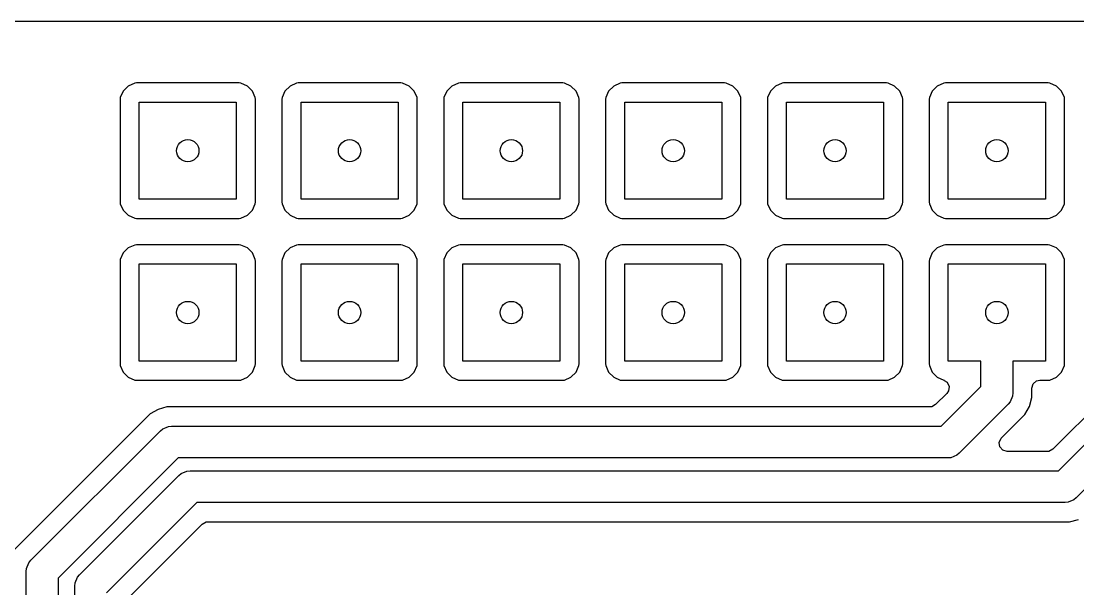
# Model space of a CAD drawing. Extents: x 4.84 to 7.21, y -4.81 to -3.25.
# Drawn here: x 5.173 to 5.826, y -3.599 to -3.248 of the extents above; entities that cross this region are included whole.
import ezdxf

# ---------------------------------------------------------------- set-up
doc = ezdxf.new("R2010")
doc.units = 0
doc.header["$MEASUREMENT"] = 0
doc.layers.add('BLACK', color=7, linetype='CONTINUOUS')

msp = doc.modelspace()

# ---------------------------------------------------------------- linework, layer by layer
at = {"layer": 'BLACK', "linetype": 'CONTINUOUS'}
for p, q in [((4.85139, -3.24803), (7.2037, -3.24803)), ((5.23926, -3.28813), (5.23614, -3.29126)), ((5.24331, -3.28634), (5.23926, -3.28813)), ((5.2443, -3.28623), (5.24331, -3.28634)), ((5.24331, -3.28634), (5.24331, -3.28634)), ((5.30783, -3.28623), (5.2443, -3.28623)), ((5.2443, -3.28623), (5.2443, -3.28623)), ((5.30882, -3.28634), (5.30783, -3.28623)), ((5.31287, -3.28813), (5.30882, -3.28634)), ((5.30882, -3.28634), (5.30882, -3.28634)), ((5.31599, -3.29126), (5.31287, -3.28813)), ((5.31287, -3.28813), (5.31287, -3.28813)), ((5.33926, -3.28813), (5.33614, -3.29126)), ((5.34331, -3.28634), (5.33926, -3.28813)), ((5.3443, -3.28623), (5.34331, -3.28634)), ((5.34331, -3.28634), (5.34331, -3.28634)), ((5.40783, -3.28623), (5.3443, -3.28623)), ((5.3443, -3.28623), (5.3443, -3.28623)), ((5.40882, -3.28634), (5.40783, -3.28623)), ((5.41287, -3.28813), (5.40882, -3.28634)), ((5.40882, -3.28634), (5.40882, -3.28634)), ((5.41599, -3.29126), (5.41287, -3.28813)), ((5.41287, -3.28813), (5.41287, -3.28813)), ((5.43926, -3.28813), (5.43614, -3.29126)), ((5.44331, -3.28634), (5.43926, -3.28813)), ((5.4443, -3.28623), (5.44331, -3.28634)), ((5.44331, -3.28634), (5.44331, -3.28634)), ((5.50783, -3.28623), (5.4443, -3.28623)), ((5.4443, -3.28623), (5.4443, -3.28623)), ((5.50882, -3.28634), (5.50783, -3.28623)), ((5.51287, -3.28813), (5.50882, -3.28634)), ((5.50882, -3.28634), (5.50882, -3.28634)), ((5.51599, -3.29126), (5.51287, -3.28813)), ((5.51287, -3.28813), (5.51287, -3.28813)), ((5.53926, -3.28813), (5.53614, -3.29126)), ((5.54331, -3.28634), (5.53926, -3.28813)), ((5.5443, -3.28623), (5.54331, -3.28634)), ((5.54331, -3.28634), (5.54331, -3.28634)), ((5.60783, -3.28623), (5.5443, -3.28623)), ((5.5443, -3.28623), (5.5443, -3.28623)), ((5.60882, -3.28634), (5.60783, -3.28623)), ((5.61287, -3.28813), (5.60882, -3.28634)), ((5.60882, -3.28634), (5.60882, -3.28634)), ((5.61599, -3.29126), (5.61287, -3.28813)), ((5.61287, -3.28813), (5.61287, -3.28813)), ((5.63926, -3.28813), (5.63614, -3.29126)), ((5.64331, -3.28634), (5.63926, -3.28813)), ((5.6443, -3.28623), (5.64331, -3.28634)), ((5.64331, -3.28634), (5.64331, -3.28634)), ((5.70783, -3.28623), (5.6443, -3.28623)), ((5.6443, -3.28623), (5.6443, -3.28623)), ((5.70882, -3.28634), (5.70783, -3.28623)), ((5.71287, -3.28813), (5.70882, -3.28634)), ((5.70882, -3.28634), (5.70882, -3.28634)), ((5.71599, -3.29126), (5.71287, -3.28813)), ((5.71287, -3.28813), (5.71287, -3.28813)), ((5.73926, -3.28813), (5.73614, -3.29126)), ((5.74331, -3.28634), (5.73926, -3.28813)), ((5.7443, -3.28623), (5.74331, -3.28634)), ((5.74331, -3.28634), (5.74331, -3.28634)), ((5.80783, -3.28623), (5.7443, -3.28623)), ((5.7443, -3.28623), (5.7443, -3.28623)), ((5.80882, -3.28634), (5.80783, -3.28623)), ((5.81287, -3.28813), (5.80882, -3.28634)), ((5.80882, -3.28634), (5.80882, -3.28634)), ((5.81599, -3.29126), (5.81287, -3.28813)), ((5.81287, -3.28813), (5.81287, -3.28813)), ((5.23435, -3.2953), (5.23423, -3.29629)), ((5.23423, -3.29629), (5.23423, -3.35982)), ((5.23614, -3.29126), (5.23435, -3.2953)), ((5.23614, -3.29126), (5.23614, -3.29126)), ((5.31778, -3.2953), (5.31599, -3.29126)), ((5.31599, -3.29126), (5.31599, -3.29126)), ((5.3179, -3.29629), (5.31778, -3.2953)), ((5.3179, -3.35982), (5.3179, -3.29629)), ((5.3179, -3.29629), (5.3179, -3.29629)), ((5.33435, -3.2953), (5.33423, -3.29629)), ((5.33423, -3.29629), (5.33423, -3.35982)), ((5.33614, -3.29126), (5.33435, -3.2953)), ((5.33614, -3.29126), (5.33614, -3.29126)), ((5.41778, -3.2953), (5.41599, -3.29126)), ((5.41599, -3.29126), (5.41599, -3.29126)), ((5.4179, -3.29629), (5.41778, -3.2953)), ((5.4179, -3.35982), (5.4179, -3.29629)), ((5.4179, -3.29629), (5.4179, -3.29629)), ((5.43435, -3.2953), (5.43423, -3.29629)), ((5.43423, -3.29629), (5.43423, -3.35982)), ((5.43614, -3.29126), (5.43435, -3.2953)), ((5.43614, -3.29126), (5.43614, -3.29126)), ((5.51778, -3.2953), (5.51599, -3.29126)), ((5.51599, -3.29126), (5.51599, -3.29126)), ((5.5179, -3.29629), (5.51778, -3.2953)), ((5.5179, -3.35982), (5.5179, -3.29629)), ((5.5179, -3.29629), (5.5179, -3.29629)), ((5.53435, -3.2953), (5.53423, -3.29629)), ((5.53423, -3.29629), (5.53423, -3.35982)), ((5.53614, -3.29126), (5.53435, -3.2953)), ((5.53614, -3.29126), (5.53614, -3.29126)), ((5.61778, -3.2953), (5.61599, -3.29126)), ((5.61599, -3.29126), (5.61599, -3.29126)), ((5.6179, -3.29629), (5.61778, -3.2953)), ((5.6179, -3.35982), (5.6179, -3.29629)), ((5.6179, -3.29629), (5.6179, -3.29629)), ((5.63435, -3.2953), (5.63423, -3.29629)), ((5.63423, -3.29629), (5.63423, -3.35982)), ((5.63614, -3.29126), (5.63435, -3.2953)), ((5.63614, -3.29126), (5.63614, -3.29126)), ((5.71778, -3.2953), (5.71599, -3.29126)), ((5.71599, -3.29126), (5.71599, -3.29126)), ((5.7179, -3.29629), (5.71778, -3.2953)), ((5.7179, -3.35982), (5.7179, -3.29629)), ((5.7179, -3.29629), (5.7179, -3.29629)), ((5.73435, -3.2953), (5.73423, -3.29629)), ((5.73423, -3.29629), (5.73423, -3.35982)), ((5.73614, -3.29126), (5.73435, -3.2953)), ((5.73614, -3.29126), (5.73614, -3.29126)), ((5.81778, -3.2953), (5.81599, -3.29126)), ((5.81599, -3.29126), (5.81599, -3.29126)), ((5.8179, -3.29629), (5.81778, -3.2953)), ((5.8179, -3.35982), (5.8179, -3.29629)), ((5.8179, -3.29629), (5.8179, -3.29629)), ((5.24606, -3.35806), (5.24606, -3.29806)), ((5.24606, -3.29806), (5.30606, -3.29806)), ((5.30606, -3.29806), (5.30606, -3.35806)), ((5.34606, -3.35806), (5.34606, -3.29806)), ((5.34606, -3.29806), (5.40606, -3.29806)), ((5.40606, -3.29806), (5.40606, -3.35806)), ((5.44606, -3.35806), (5.44606, -3.29806)), ((5.44606, -3.29806), (5.50606, -3.29806)), ((5.50606, -3.29806), (5.50606, -3.35806)), ((5.54606, -3.35806), (5.54606, -3.29806)), ((5.54606, -3.29806), (5.60606, -3.29806)), ((5.60606, -3.29806), (5.60606, -3.35806)), ((5.64606, -3.35806), (5.64606, -3.29806)), ((5.64606, -3.29806), (5.70606, -3.29806)), ((5.70606, -3.29806), (5.70606, -3.35806)), ((5.74606, -3.35806), (5.74606, -3.29806)), ((5.74606, -3.29806), (5.80606, -3.29806)), ((5.80606, -3.29806), (5.80606, -3.35806)), ((5.23423, -3.35982), (5.23423, -3.35982)), ((5.23423, -3.35982), (5.23435, -3.36081)), ((5.23435, -3.36081), (5.23435, -3.36081)), ((5.23435, -3.36081), (5.23614, -3.36486)), ((5.30606, -3.35806), (5.24606, -3.35806)), ((5.31599, -3.36486), (5.31778, -3.36081)), ((5.31778, -3.36081), (5.3179, -3.35982)), ((5.33423, -3.35982), (5.33423, -3.35982)), ((5.33423, -3.35982), (5.33435, -3.36081)), ((5.33435, -3.36081), (5.33435, -3.36081)), ((5.33435, -3.36081), (5.33614, -3.36486)), ((5.40606, -3.35806), (5.34606, -3.35806)), ((5.41599, -3.36486), (5.41778, -3.36081)), ((5.41778, -3.36081), (5.4179, -3.35982)), ((5.43423, -3.35982), (5.43423, -3.35982)), ((5.43423, -3.35982), (5.43435, -3.36081)), ((5.43435, -3.36081), (5.43435, -3.36081)), ((5.43435, -3.36081), (5.43614, -3.36486)), ((5.50606, -3.35806), (5.44606, -3.35806)), ((5.51599, -3.36486), (5.51778, -3.36081)), ((5.51778, -3.36081), (5.5179, -3.35982)), ((5.53423, -3.35982), (5.53423, -3.35982)), ((5.53423, -3.35982), (5.53435, -3.36081)), ((5.53435, -3.36081), (5.53435, -3.36081)), ((5.53435, -3.36081), (5.53614, -3.36486)), ((5.60606, -3.35806), (5.54606, -3.35806)), ((5.61599, -3.36486), (5.61778, -3.36081)), ((5.61778, -3.36081), (5.6179, -3.35982)), ((5.63423, -3.35982), (5.63423, -3.35982)), ((5.63423, -3.35982), (5.63435, -3.36081)), ((5.63435, -3.36081), (5.63435, -3.36081)), ((5.63435, -3.36081), (5.63614, -3.36486)), ((5.70606, -3.35806), (5.64606, -3.35806)), ((5.71599, -3.36486), (5.71778, -3.36081)), ((5.71778, -3.36081), (5.7179, -3.35982)), ((5.73423, -3.35982), (5.73423, -3.35982)), ((5.73423, -3.35982), (5.73435, -3.36081)), ((5.73435, -3.36081), (5.73435, -3.36081)), ((5.73435, -3.36081), (5.73614, -3.36486)), ((5.80606, -3.35806), (5.74606, -3.35806)), ((5.81599, -3.36486), (5.81778, -3.36081)), ((5.81778, -3.36081), (5.8179, -3.35982)), ((5.23614, -3.36486), (5.23926, -3.36799)), ((5.23926, -3.36799), (5.23926, -3.36799)), ((5.23926, -3.36799), (5.23926, -3.36799)), ((5.23926, -3.36799), (5.24331, -3.36977)), ((5.30882, -3.36977), (5.31287, -3.36799)), ((5.31287, -3.36799), (5.31599, -3.36486)), ((5.33614, -3.36486), (5.33926, -3.36799)), ((5.33926, -3.36799), (5.33926, -3.36799)), ((5.33926, -3.36799), (5.33926, -3.36799)), ((5.33926, -3.36799), (5.34331, -3.36977)), ((5.40882, -3.36977), (5.41287, -3.36799)), ((5.41287, -3.36799), (5.41599, -3.36486)), ((5.43614, -3.36486), (5.43926, -3.36799)), ((5.43926, -3.36799), (5.43926, -3.36799)), ((5.43926, -3.36799), (5.43926, -3.36799)), ((5.43926, -3.36799), (5.44331, -3.36977)), ((5.50882, -3.36977), (5.51287, -3.36799)), ((5.51287, -3.36799), (5.51599, -3.36486)), ((5.53614, -3.36486), (5.53926, -3.36799)), ((5.53926, -3.36799), (5.53926, -3.36799)), ((5.53926, -3.36799), (5.53926, -3.36799)), ((5.53926, -3.36799), (5.54331, -3.36977)), ((5.60882, -3.36977), (5.61287, -3.36799)), ((5.61287, -3.36799), (5.61599, -3.36486)), ((5.63614, -3.36486), (5.63926, -3.36799)), ((5.63926, -3.36799), (5.63926, -3.36799)), ((5.63926, -3.36799), (5.63926, -3.36799)), ((5.63926, -3.36799), (5.64331, -3.36977)), ((5.70882, -3.36977), (5.71287, -3.36799)), ((5.71287, -3.36799), (5.71599, -3.36486)), ((5.73614, -3.36486), (5.73926, -3.36799)), ((5.73926, -3.36799), (5.73926, -3.36799)), ((5.73926, -3.36799), (5.73926, -3.36799)), ((5.73926, -3.36799), (5.74331, -3.36977)), ((5.80882, -3.36977), (5.81287, -3.36799)), ((5.81287, -3.36799), (5.81599, -3.36486)), ((5.24331, -3.36977), (5.2443, -3.36989)), ((5.2443, -3.36989), (5.30783, -3.36989)), ((5.30783, -3.36989), (5.30882, -3.36977)), ((5.34331, -3.36977), (5.3443, -3.36989)), ((5.3443, -3.36989), (5.40783, -3.36989)), ((5.40783, -3.36989), (5.40882, -3.36977)), ((5.44331, -3.36977), (5.4443, -3.36989)), ((5.4443, -3.36989), (5.50783, -3.36989)), ((5.50783, -3.36989), (5.50882, -3.36977)), ((5.54331, -3.36977), (5.5443, -3.36989)), ((5.5443, -3.36989), (5.60783, -3.36989)), ((5.60783, -3.36989), (5.60882, -3.36977)), ((5.64331, -3.36977), (5.6443, -3.36989)), ((5.6443, -3.36989), (5.70783, -3.36989)), ((5.70783, -3.36989), (5.70882, -3.36977)), ((5.74331, -3.36977), (5.7443, -3.36989)), ((5.7443, -3.36989), (5.80783, -3.36989)), ((5.80783, -3.36989), (5.80882, -3.36977)), ((5.23926, -3.38813), (5.23614, -3.39126)), ((5.24331, -3.38634), (5.23926, -3.38813)), ((5.2443, -3.38623), (5.24331, -3.38634)), ((5.24331, -3.38634), (5.24331, -3.38634)), ((5.30783, -3.38623), (5.2443, -3.38623)), ((5.2443, -3.38623), (5.2443, -3.38623)), ((5.30882, -3.38634), (5.30783, -3.38623)), ((5.31287, -3.38813), (5.30882, -3.38634)), ((5.30882, -3.38634), (5.30882, -3.38634)), ((5.31599, -3.39126), (5.31287, -3.38813)), ((5.31287, -3.38813), (5.31287, -3.38813)), ((5.33926, -3.38813), (5.33614, -3.39126)), ((5.34331, -3.38634), (5.33926, -3.38813)), ((5.3443, -3.38623), (5.34331, -3.38634)), ((5.34331, -3.38634), (5.34331, -3.38634)), ((5.40783, -3.38623), (5.3443, -3.38623)), ((5.3443, -3.38623), (5.3443, -3.38623)), ((5.40882, -3.38634), (5.40783, -3.38623)), ((5.41287, -3.38813), (5.40882, -3.38634)), ((5.40882, -3.38634), (5.40882, -3.38634)), ((5.41599, -3.39126), (5.41287, -3.38813)), ((5.41287, -3.38813), (5.41287, -3.38813)), ((5.43926, -3.38813), (5.43614, -3.39126)), ((5.44331, -3.38634), (5.43926, -3.38813)), ((5.4443, -3.38623), (5.44331, -3.38634)), ((5.44331, -3.38634), (5.44331, -3.38634)), ((5.50783, -3.38623), (5.4443, -3.38623)), ((5.4443, -3.38623), (5.4443, -3.38623)), ((5.50882, -3.38634), (5.50783, -3.38623)), ((5.51287, -3.38813), (5.50882, -3.38634)), ((5.50882, -3.38634), (5.50882, -3.38634)), ((5.51599, -3.39126), (5.51287, -3.38813)), ((5.51287, -3.38813), (5.51287, -3.38813)), ((5.53926, -3.38813), (5.53614, -3.39126)), ((5.54331, -3.38634), (5.53926, -3.38813)), ((5.5443, -3.38623), (5.54331, -3.38634)), ((5.54331, -3.38634), (5.54331, -3.38634)), ((5.60783, -3.38623), (5.5443, -3.38623)), ((5.5443, -3.38623), (5.5443, -3.38623)), ((5.60882, -3.38634), (5.60783, -3.38623)), ((5.61287, -3.38813), (5.60882, -3.38634)), ((5.60882, -3.38634), (5.60882, -3.38634)), ((5.61599, -3.39126), (5.61287, -3.38813)), ((5.61287, -3.38813), (5.61287, -3.38813)), ((5.63926, -3.38813), (5.63614, -3.39126)), ((5.64331, -3.38634), (5.63926, -3.38813)), ((5.6443, -3.38623), (5.64331, -3.38634)), ((5.64331, -3.38634), (5.64331, -3.38634)), ((5.70783, -3.38623), (5.6443, -3.38623)), ((5.6443, -3.38623), (5.6443, -3.38623)), ((5.70882, -3.38634), (5.70783, -3.38623)), ((5.71287, -3.38813), (5.70882, -3.38634)), ((5.70882, -3.38634), (5.70882, -3.38634)), ((5.71599, -3.39126), (5.71287, -3.38813)), ((5.71287, -3.38813), (5.71287, -3.38813)), ((5.73926, -3.38813), (5.73614, -3.39126)), ((5.74331, -3.38634), (5.73926, -3.38813)), ((5.7443, -3.38623), (5.74331, -3.38634)), ((5.74331, -3.38634), (5.74331, -3.38634)), ((5.80783, -3.38623), (5.7443, -3.38623)), ((5.7443, -3.38623), (5.7443, -3.38623)), ((5.80882, -3.38634), (5.80783, -3.38623)), ((5.81287, -3.38813), (5.80882, -3.38634)), ((5.80882, -3.38634), (5.80882, -3.38634)), ((5.81599, -3.39126), (5.81287, -3.38813)), ((5.81287, -3.38813), (5.81287, -3.38813)), ((5.23435, -3.3953), (5.23423, -3.39629)), ((5.23614, -3.39126), (5.23435, -3.3953)), ((5.23614, -3.39126), (5.23614, -3.39126)), ((5.31778, -3.3953), (5.31599, -3.39126)), ((5.31599, -3.39126), (5.31599, -3.39126)), ((5.3179, -3.39629), (5.31778, -3.3953)), ((5.33435, -3.3953), (5.33423, -3.39629)), ((5.33614, -3.39126), (5.33435, -3.3953)), ((5.33614, -3.39126), (5.33614, -3.39126)), ((5.41778, -3.3953), (5.41599, -3.39126)), ((5.41599, -3.39126), (5.41599, -3.39126)), ((5.4179, -3.39629), (5.41778, -3.3953)), ((5.43435, -3.3953), (5.43423, -3.39629)), ((5.43614, -3.39126), (5.43435, -3.3953)), ((5.43614, -3.39126), (5.43614, -3.39126)), ((5.51778, -3.3953), (5.51599, -3.39126)), ((5.51599, -3.39126), (5.51599, -3.39126)), ((5.5179, -3.39629), (5.51778, -3.3953)), ((5.53435, -3.3953), (5.53423, -3.39629)), ((5.53614, -3.39126), (5.53435, -3.3953)), ((5.53614, -3.39126), (5.53614, -3.39126)), ((5.61778, -3.3953), (5.61599, -3.39126)), ((5.61599, -3.39126), (5.61599, -3.39126)), ((5.6179, -3.39629), (5.61778, -3.3953)), ((5.63435, -3.3953), (5.63423, -3.39629)), ((5.63614, -3.39126), (5.63435, -3.3953)), ((5.63614, -3.39126), (5.63614, -3.39126)), ((5.71778, -3.3953), (5.71599, -3.39126)), ((5.71599, -3.39126), (5.71599, -3.39126)), ((5.7179, -3.39629), (5.71778, -3.3953)), ((5.73435, -3.3953), (5.73423, -3.39629)), ((5.73614, -3.39126), (5.73435, -3.3953)), ((5.73614, -3.39126), (5.73614, -3.39126)), ((5.81778, -3.3953), (5.81599, -3.39126)), ((5.81599, -3.39126), (5.81599, -3.39126)), ((5.8179, -3.39629), (5.81778, -3.3953)), ((5.23423, -3.39629), (5.23423, -3.45982)), ((5.24606, -3.45806), (5.24606, -3.39806)), ((5.24606, -3.39806), (5.30606, -3.39806)), ((5.30606, -3.39806), (5.30606, -3.45806)), ((5.3179, -3.45982), (5.3179, -3.39629)), ((5.3179, -3.39629), (5.3179, -3.39629)), ((5.33423, -3.39629), (5.33423, -3.45982)), ((5.34606, -3.45806), (5.34606, -3.39806)), ((5.34606, -3.39806), (5.40606, -3.39806)), ((5.40606, -3.39806), (5.40606, -3.45806)), ((5.4179, -3.45982), (5.4179, -3.39629)), ((5.4179, -3.39629), (5.4179, -3.39629)), ((5.43423, -3.39629), (5.43423, -3.45982)), ((5.44606, -3.45806), (5.44606, -3.39806)), ((5.44606, -3.39806), (5.50606, -3.39806)), ((5.50606, -3.39806), (5.50606, -3.45806)), ((5.5179, -3.45982), (5.5179, -3.39629)), ((5.5179, -3.39629), (5.5179, -3.39629)), ((5.53423, -3.39629), (5.53423, -3.45982)), ((5.54606, -3.45806), (5.54606, -3.39806)), ((5.54606, -3.39806), (5.60606, -3.39806)), ((5.60606, -3.39806), (5.60606, -3.45806)), ((5.6179, -3.45982), (5.6179, -3.39629)), ((5.6179, -3.39629), (5.6179, -3.39629)), ((5.63423, -3.39629), (5.63423, -3.45982)), ((5.64606, -3.45806), (5.64606, -3.39806)), ((5.64606, -3.39806), (5.70606, -3.39806)), ((5.70606, -3.39806), (5.70606, -3.45806)), ((5.7179, -3.45982), (5.7179, -3.39629)), ((5.73423, -3.39629), (5.73423, -3.45982)), ((5.74606, -3.45806), (5.74606, -3.39806)), ((5.74606, -3.39806), (5.80606, -3.39806)), ((5.80606, -3.39806), (5.80606, -3.45806)), ((5.8179, -3.45982), (5.8179, -3.39629)), ((5.23423, -3.45982), (5.23423, -3.45982)), ((5.23423, -3.45982), (5.23435, -3.46081)), ((5.23435, -3.46081), (5.23435, -3.46081)), ((5.23435, -3.46081), (5.23614, -3.46486)), ((5.30606, -3.45806), (5.24606, -3.45806)), ((5.31599, -3.46486), (5.31778, -3.46081)), ((5.31778, -3.46081), (5.3179, -3.45982)), ((5.33423, -3.45982), (5.33423, -3.45982)), ((5.33423, -3.45982), (5.33435, -3.46081)), ((5.33435, -3.46081), (5.33435, -3.46081)), ((5.33435, -3.46081), (5.33614, -3.46486)), ((5.40606, -3.45806), (5.34606, -3.45806)), ((5.41599, -3.46486), (5.41778, -3.46081)), ((5.41778, -3.46081), (5.4179, -3.45982)), ((5.43423, -3.45982), (5.43423, -3.45982)), ((5.43423, -3.45982), (5.43435, -3.46081)), ((5.43435, -3.46081), (5.43435, -3.46081)), ((5.43435, -3.46081), (5.43614, -3.46486)), ((5.50606, -3.45806), (5.44606, -3.45806)), ((5.51599, -3.46486), (5.51778, -3.46081)), ((5.51778, -3.46081), (5.5179, -3.45982)), ((5.53423, -3.45982), (5.53423, -3.45982)), ((5.53423, -3.45982), (5.53435, -3.46081)), ((5.53435, -3.46081), (5.53435, -3.46081)), ((5.53435, -3.46081), (5.53614, -3.46486)), ((5.60606, -3.45806), (5.54606, -3.45806)), ((5.61599, -3.46486), (5.61778, -3.46081)), ((5.61778, -3.46081), (5.6179, -3.45982)), ((5.63423, -3.45982), (5.63423, -3.45982)), ((5.63423, -3.45982), (5.63435, -3.46081)), ((5.63435, -3.46081), (5.63435, -3.46081)), ((5.63435, -3.46081), (5.63614, -3.46486)), ((5.70606, -3.45806), (5.64606, -3.45806)), ((5.71599, -3.46486), (5.71778, -3.46081)), ((5.71778, -3.46081), (5.7179, -3.45982)), ((5.73423, -3.45982), (5.73423, -3.45982)), ((5.73423, -3.45982), (5.73435, -3.46081)), ((5.73435, -3.46081), (5.73435, -3.46081)), ((5.73435, -3.46081), (5.73614, -3.46486)), ((5.76622, -3.45806), (5.74606, -3.45806)), ((5.76622, -3.47367), (5.76622, -3.45806)), ((5.80606, -3.45806), (5.78591, -3.45806)), ((5.78591, -3.45806), (5.78591, -3.47774)), ((5.81599, -3.46486), (5.81778, -3.46081)), ((5.81778, -3.46081), (5.8179, -3.45982)), ((5.23614, -3.46486), (5.23926, -3.46799)), ((5.31287, -3.46799), (5.31599, -3.46486)), ((5.33614, -3.46486), (5.33926, -3.46799)), ((5.41287, -3.46799), (5.41599, -3.46486)), ((5.43614, -3.46486), (5.43926, -3.46799)), ((5.51287, -3.46799), (5.51599, -3.46486)), ((5.53614, -3.46486), (5.53926, -3.46799)), ((5.61287, -3.46799), (5.61599, -3.46486)), ((5.63614, -3.46486), (5.63926, -3.46799)), ((5.71287, -3.46799), (5.71599, -3.46486)), ((5.73614, -3.46486), (5.73926, -3.46799)), ((5.81287, -3.46799), (5.81599, -3.46486)), ((5.23926, -3.46799), (5.23926, -3.46799)), ((5.23926, -3.46799), (5.23926, -3.46799)), ((5.23926, -3.46799), (5.24331, -3.46977)), ((5.24331, -3.46977), (5.2443, -3.46989)), ((5.2443, -3.46989), (5.30783, -3.46989)), ((5.30783, -3.46989), (5.30882, -3.46977)), ((5.30882, -3.46977), (5.31287, -3.46799)), ((5.33926, -3.46799), (5.33926, -3.46799)), ((5.33926, -3.46799), (5.33926, -3.46799)), ((5.33926, -3.46799), (5.34331, -3.46977)), ((5.34331, -3.46977), (5.3443, -3.46989)), ((5.3443, -3.46989), (5.40783, -3.46989)), ((5.40783, -3.46989), (5.40882, -3.46977)), ((5.40882, -3.46977), (5.41287, -3.46799)), ((5.43926, -3.46799), (5.43926, -3.46799)), ((5.43926, -3.46799), (5.43926, -3.46799)), ((5.43926, -3.46799), (5.44331, -3.46977)), ((5.44331, -3.46977), (5.4443, -3.46989)), ((5.4443, -3.46989), (5.50783, -3.46989)), ((5.50783, -3.46989), (5.50882, -3.46977)), ((5.50882, -3.46977), (5.51287, -3.46799)), ((5.53926, -3.46799), (5.53926, -3.46799)), ((5.53926, -3.46799), (5.53926, -3.46799)), ((5.53926, -3.46799), (5.54331, -3.46977)), ((5.54331, -3.46977), (5.5443, -3.46989)), ((5.5443, -3.46989), (5.60783, -3.46989)), ((5.60783, -3.46989), (5.60882, -3.46977)), ((5.60882, -3.46977), (5.61287, -3.46799)), ((5.63926, -3.46799), (5.63926, -3.46799)), ((5.63926, -3.46799), (5.63926, -3.46799)), ((5.63926, -3.46799), (5.64331, -3.46977)), ((5.64331, -3.46977), (5.6443, -3.46989)), ((5.6443, -3.46989), (5.70783, -3.46989)), ((5.70783, -3.46989), (5.70882, -3.46977)), ((5.70882, -3.46977), (5.71287, -3.46799)), ((5.73926, -3.46799), (5.73926, -3.46799)), ((5.73926, -3.46799), (5.73926, -3.46799)), ((5.73926, -3.46799), (5.74331, -3.46977)), ((5.74167, -3.49822), (5.76622, -3.47367)), ((5.74331, -3.46977), (5.74365, -3.46993)), ((5.74365, -3.46993), (5.74359, -3.47006)), ((5.74359, -3.47006), (5.74535, -3.47114)), ((5.74535, -3.47114), (5.74657, -3.47366)), ((5.74657, -3.47366), (5.74623, -3.47644)), ((5.79774, -3.47485), (5.79853, -3.47217)), ((5.79853, -3.47217), (5.80064, -3.47034)), ((5.80064, -3.47034), (5.8027, -3.46989)), ((5.8027, -3.46989), (5.80783, -3.46989)), ((5.80783, -3.46989), (5.80882, -3.46977)), ((5.80783, -3.46989), (5.80783, -3.46989)), ((5.80882, -3.46977), (5.81287, -3.46799)), ((5.81411, -3.52578), (5.86622, -3.47367)), ((5.74518, -3.47798), (5.73823, -3.48493)), ((5.74623, -3.47644), (5.74518, -3.47798)), ((5.78572, -3.47966), (5.78425, -3.48321)), ((5.78591, -3.47774), (5.78572, -3.47966)), ((5.79626, -3.48611), (5.79774, -3.4806)), ((5.79774, -3.4806), (5.79774, -3.47485)), ((5.84518, -3.47798), (5.81067, -3.51249)), ((5.26321, -3.48639), (5.2577, -3.48786)), ((5.73472, -3.48639), (5.26321, -3.48639)), ((5.73577, -3.48627), (5.73472, -3.48639)), ((5.73823, -3.48493), (5.73577, -3.48627)), ((5.78302, -3.4847), (5.75271, -3.51502)), ((5.78425, -3.48321), (5.78302, -3.4847)), ((5.78425, -3.48321), (5.78425, -3.48321)), ((5.79341, -3.49105), (5.79626, -3.48611)), ((5.88302, -3.4847), (5.82515, -3.54258)), ((5.25276, -3.49072), (5.16872, -3.57475)), ((5.2577, -3.48786), (5.25276, -3.49072)), ((5.25276, -3.49072), (5.25276, -3.49072)), ((5.2577, -3.48786), (5.2577, -3.48786)), ((5.2577, -3.48786), (5.2577, -3.48786)), ((5.77898, -3.50548), (5.79341, -3.49105)), ((5.25911, -3.5011), (5.2606, -3.49987)), ((5.2606, -3.49987), (5.26268, -3.49901)), ((5.26268, -3.49901), (5.26414, -3.49841)), ((5.26414, -3.49841), (5.26606, -3.49822)), ((5.26606, -3.49822), (5.74167, -3.49822)), ((5.17911, -3.5811), (5.25911, -3.5011)), ((5.77758, -3.50828), (5.77874, -3.50574)), ((5.77874, -3.50574), (5.77898, -3.50548)), ((5.77798, -3.51104), (5.77758, -3.50828)), ((5.77981, -3.51316), (5.77798, -3.51104)), ((5.78249, -3.51394), (5.77981, -3.51316)), ((5.81067, -3.51249), (5.80821, -3.51383)), ((5.27014, -3.5179), (5.19591, -3.59214)), ((5.74575, -3.5179), (5.27014, -3.5179)), ((5.74767, -3.51771), (5.74575, -3.5179)), ((5.75122, -3.51624), (5.74767, -3.51771)), ((5.75271, -3.51502), (5.75122, -3.51624)), ((5.75122, -3.51624), (5.75122, -3.51624)), ((5.80716, -3.51394), (5.78249, -3.51394)), ((5.80821, -3.51383), (5.80716, -3.51394)), ((5.27201, -3.52743), (5.27556, -3.52596)), ((5.27556, -3.52596), (5.27748, -3.52578)), ((5.27748, -3.52578), (5.81411, -3.52578)), ((5.20911, -3.59007), (5.27052, -3.52866)), ((5.27052, -3.52866), (5.27201, -3.52743)), ((5.27201, -3.52743), (5.27201, -3.52743)), ((5.28156, -3.54546), (5.22591, -3.60111)), ((5.81819, -3.54546), (5.28156, -3.54546)), ((5.82011, -3.54527), (5.81819, -3.54546)), ((5.82366, -3.5438), (5.82011, -3.54527)), ((5.82515, -3.54258), (5.82366, -3.5438)), ((5.82366, -3.5438), (5.82366, -3.5438)), ((5.23919, -3.60456), (5.285, -3.55874)), ((5.285, -3.55874), (5.28746, -3.5574)), ((5.28746, -3.5574), (5.28851, -3.55729)), ((5.28851, -3.55729), (5.82104, -3.55729)), ((5.82104, -3.55729), (5.82656, -3.55581)), ((5.82104, -3.55729), (5.82104, -3.55729)), ((5.82104, -3.55729), (5.82104, -3.55729)), ((5.17641, -3.58614), (5.17788, -3.58259)), ((5.17788, -3.58259), (5.17911, -3.5811)), ((5.17788, -3.58259), (5.17788, -3.58259)), ((5.17622, -3.58806), (5.17641, -3.58614)), ((5.17622, -4.00896), (5.17622, -3.58806)), ((5.20641, -3.59511), (5.20788, -3.59157)), ((5.20788, -3.59157), (5.20911, -3.59007)), ((5.20788, -3.59157), (5.20788, -3.59157)), ((5.19591, -3.59214), (5.19591, -4.00896)), ((5.20622, -3.59703), (5.20641, -3.59511)), ((5.20622, -4.01908), (5.20622, -3.59703))]:
    msp.add_line(p, q, dxfattribs=at)
at = {"layer": 'BLACK'}
for centre in [(5.27606, -3.32806), (5.37606, -3.32806), (5.47606, -3.32806), (5.57606, -3.32806), (5.67606, -3.32806), (5.77606, -3.32806), (5.27606, -3.42806), (5.37606, -3.42806), (5.47606, -3.42806), (5.57606, -3.42806), (5.67606, -3.42806), (5.77606, -3.42806)]:
    msp.add_circle(centre, 0.00689, dxfattribs=at)

doc.saveas('drawing.dxf')
